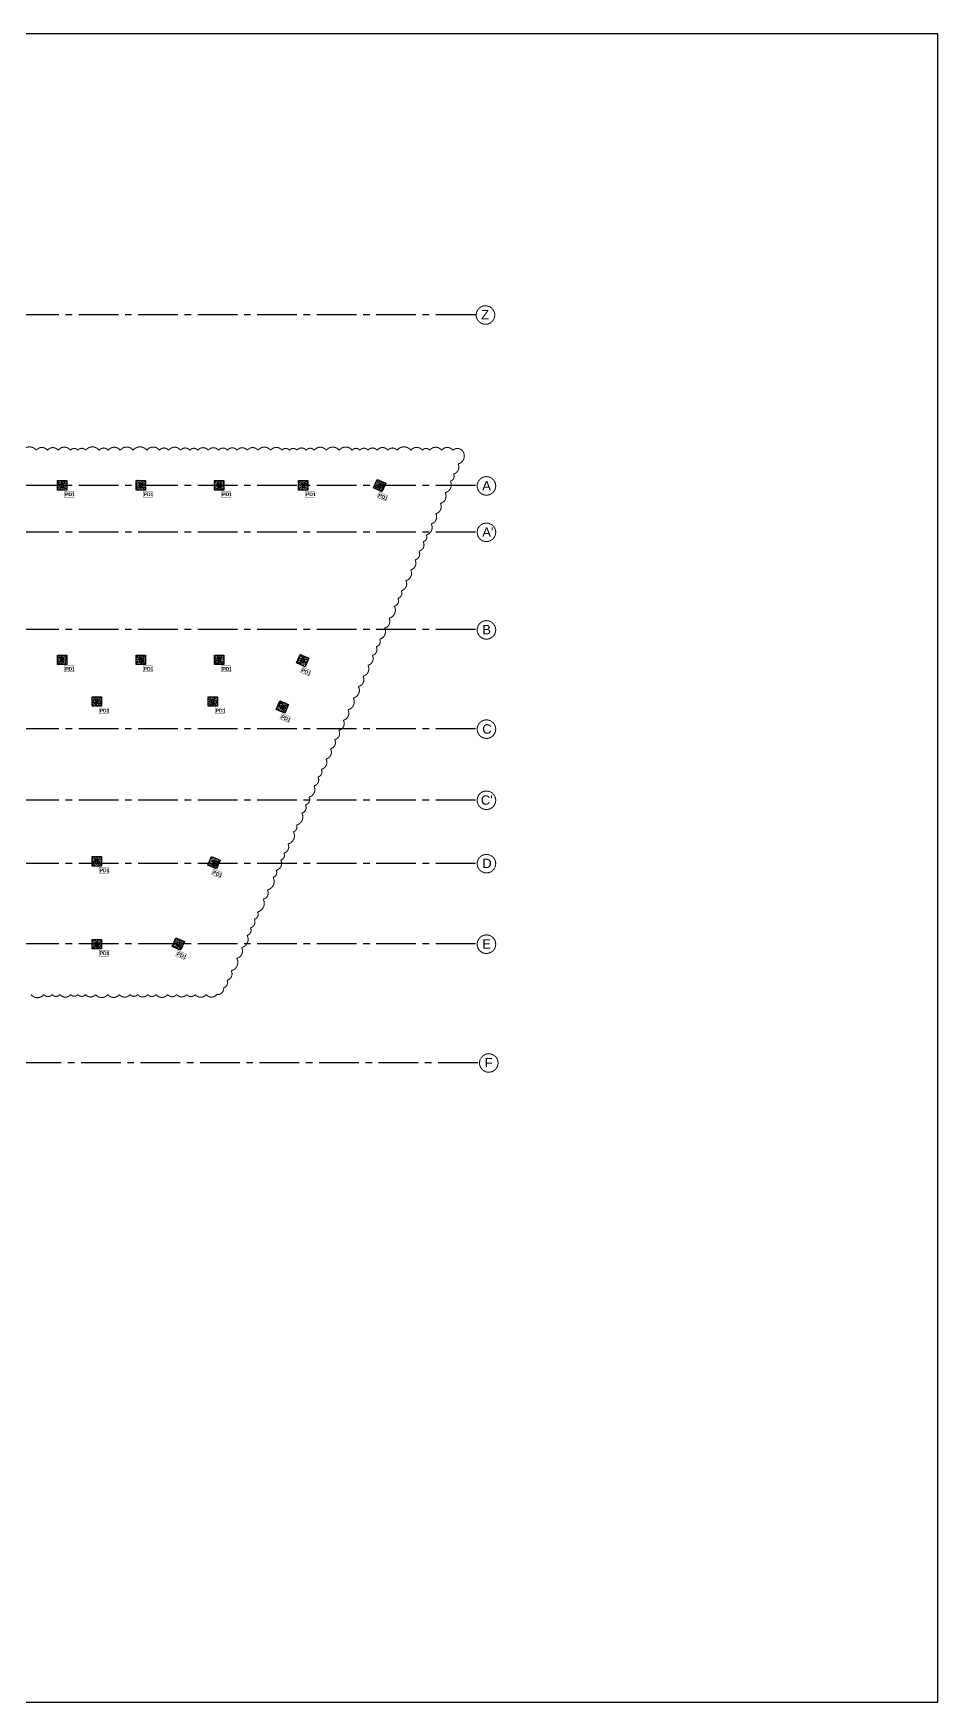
# Model space of a CAD drawing. Header units: millimetres. Extents: x 149548 to 2112824, y -1657616 to -1354760.
# Drawn here: x 1865572 to 1908993, y -1657616 to -1577511 of the extents above; entities that cross this region are included whole.
import ezdxf

# ---------------------------------------------------------------- set-up
doc = ezdxf.new("R2010")
doc.units = ezdxf.units.MM
doc.header["$MEASUREMENT"] = 0
for name, pattern in [('ACAD_ISO02W100', [15, 12, -3]), ('CENTER2', [28.575, 19.05, -3.175, 3.175, -3.175]), ('HIDDEN', [0.375, 0.25, -0.125])]:
    doc.linetypes.add(name, pattern=pattern)
for name, color, linetype, lineweight in [('CENTER_LINE', 8, 'CENTER2', 25), ('DIMENSION_MOFA', 62, 'HIDDEN', 15), ('GRID', 252, 'ACAD_ISO02W100', 9), ('TXT', 255, 'Continuous', 5)]:
    doc.layers.add(name, color=color, linetype=linetype, lineweight=lineweight)
for name, color, linetype in [('F10', 72, 'Continuous'), ('Hatch', 8, 'Continuous'), ('STEEL STRUCTURE', 6, 'Continuous'), ('STR.COLUMN', 1, 'Continuous')]:
    doc.layers.add(name, color=color, linetype=linetype)
doc.styles.add('1-100', font='arial.ttf', dxfattribs={"height": 400})
doc.styles.add('G3-TEXT', font='ARIALNB.TTF', dxfattribs={"height": 3})

# ---------------------------------------------------------------- blocks, each defined once
blk = doc.blocks.new('PD1')
at = {"layer": 'Hatch'}
h = blk.add_hatch(dxfattribs=at)
h.set_pattern_fill('AR-CONC', color=256, scale=10, angle=180)
h.set_pattern_definition([(230, (-133830.726, -48148.44), (-71.7260183, 6.2752135), [7.5, -82.5]), (175, (-133830.726, -48148.44), (13.8751334, -75.2192134), [6, -66]), (280.4514445, (-133836.7, -48147.92), (-57.8508847, -68.9439991), [6.3740192, -70.1142112]), (226.1842, (-133830.73, -48168.44), (-106.724133, 16.551928), [11.25, -123.75]), (276.6356355, (-133839.62, -48167.06), (-93.4661946, -97.41186), [9.561034, -105.171376]), (171.184164, (-133830.73, -48168.44), (-93.4661945, -97.41186), [9, -99]), (201, (-133840.726, -48163.44), (-59.6907052, 40.261889), [7.5, -82.5]), (146, (-133840.726, -48163.44), (-24.3315332, -72.5150045), [6, -66]), (251.4514447, (-133845.7, -48160.085), (-84.0222377, -32.2531153), [6.374019, -70.1142112]), (217.5, (-133830.726, -48148.44), (-1.21598553, -33.28938538), [0, -65.2, 0, -67, 0, -66.25]), (187.5, (-133830.726, -48148.44), (-26.30695374, -39.4411712), [0, -38.2, 0, -63.7, 0, -25.25]), (147.5, (-133808.426, -48148.44), (-53.38224362, 2.25548717), [0, -25, 0, -78, 0, -103.5]), (137.5, (-133798.426, -48148.44), (-58.3186169, -10.0104982), [0, -32.5, 0, -51.8, 0, -73.5])])
h.paths.add_polyline_path([(1855321, -1647122), (1855321, -1647572), (1855771, -1647572), (1855771, -1647122)])
at = {"layer": 'STR.COLUMN', "color": 3}
blk.add_lwpolyline([(1855321, -1647122), (1855771, -1647122), (1855771, -1647572), (1855321, -1647572)], close=True, dxfattribs=at)
blk = doc.blocks.new('SSS')
at = {"layer": 'STEEL STRUCTURE'}
h = blk.add_hatch(color=2, dxfattribs=at)
h.dxf.hatch_style = 1
h.paths.add_polyline_path([(1251002, -1035979), (1250902, -1035979), (1250902, -1036179), (1251002, -1036179)])
h.paths.add_polyline_path([(1250986, -1035995), (1250986, -1036163), (1250918, -1036163), (1250918, -1035995)], flags=16)
h = blk.add_hatch(color=2, dxfattribs=at)
h.dxf.hatch_style = 1
h.paths.add_polyline_path([(1255409, -1035979), (1255309, -1035979), (1255309, -1036179), (1255409, -1036179)])
h.paths.add_polyline_path([(1255393, -1035995), (1255393, -1036163), (1255325, -1036163), (1255325, -1035995)], flags=16)
h = blk.add_hatch(color=2, dxfattribs=at)
h.dxf.hatch_style = 1
h.paths.add_polyline_path([(1259179, -1035979), (1259079, -1035979), (1259079, -1036179), (1259179, -1036179)])
h.paths.add_polyline_path([(1259163, -1035995), (1259163, -1036163), (1259095, -1036163), (1259095, -1035995)], flags=16)
h = blk.add_hatch(color=2, dxfattribs=at)
h.dxf.hatch_style = 1
h.paths.add_polyline_path([(1262949, -1035979), (1262849, -1035979), (1262849, -1036179), (1262949, -1036179)])
h.paths.add_polyline_path([(1262933, -1035995), (1262933, -1036163), (1262865, -1036163), (1262865, -1035995)], flags=16)
h = blk.add_hatch(color=2, dxfattribs=at)
h.dxf.hatch_style = 1
h.paths.add_polyline_path([(1266977, -1035979), (1266877, -1035979), (1266877, -1036179), (1266977, -1036179)])
h.paths.add_polyline_path([(1266961, -1035995), (1266961, -1036163), (1266893, -1036163), (1266893, -1035995)], flags=16)
h = blk.add_hatch(color=2, dxfattribs=at)
h.dxf.hatch_style = 1
h.paths.add_polyline_path([(1270685, -1036019), (1270593, -1035979), (1270513, -1036162), (1270604, -1036202)])
h.paths.add_polyline_path([(1270664, -1036027), (1270596, -1036181), (1270534, -1036154), (1270601, -1036000)], flags=16)
h = blk.add_hatch(color=2, dxfattribs=at)
h.dxf.hatch_style = 1
h.paths.add_polyline_path([(1251002, -1044359), (1250902, -1044359), (1250902, -1044559), (1251002, -1044559)])
h.paths.add_polyline_path([(1250986, -1044375), (1250986, -1044543), (1250918, -1044543), (1250918, -1044375)], flags=16)
h = blk.add_hatch(color=2, dxfattribs=at)
h.dxf.hatch_style = 1
h.paths.add_polyline_path([(1255409, -1044359), (1255309, -1044359), (1255309, -1044559), (1255409, -1044559)])
h.paths.add_polyline_path([(1255393, -1044375), (1255393, -1044543), (1255325, -1044543), (1255325, -1044375)], flags=16)
h = blk.add_hatch(color=2, dxfattribs=at)
h.dxf.hatch_style = 1
h.paths.add_polyline_path([(1259179, -1044359), (1259079, -1044359), (1259079, -1044559), (1259179, -1044559)])
h.paths.add_polyline_path([(1259163, -1044375), (1259163, -1044543), (1259095, -1044543), (1259095, -1044375)], flags=16)
h = blk.add_hatch(color=2, dxfattribs=at)
h.dxf.hatch_style = 1
h.paths.add_polyline_path([(1262949, -1044359), (1262849, -1044359), (1262849, -1044559), (1262949, -1044559)])
h.paths.add_polyline_path([(1262933, -1044375), (1262933, -1044543), (1262865, -1044543), (1262865, -1044375)], flags=16)
h = blk.add_hatch(color=2, dxfattribs=at)
h.dxf.hatch_style = 1
h.paths.add_polyline_path([(1266995, -1044416), (1266903, -1044376), (1266823, -1044559), (1266914, -1044599)])
h.paths.add_polyline_path([(1266974, -1044424), (1266906, -1044578), (1266844, -1044551), (1266912, -1044397)], flags=16)
h = blk.add_hatch(color=2, dxfattribs=at)
h.dxf.hatch_style = 1
h.paths.add_polyline_path([(1247809, -1046359), (1247709, -1046359), (1247709, -1046559), (1247809, -1046559)])
h.paths.add_polyline_path([(1247793, -1046375), (1247793, -1046543), (1247725, -1046543), (1247725, -1046375)], flags=16)
h = blk.add_hatch(color=2, dxfattribs=at)
h.dxf.hatch_style = 1
h.paths.add_polyline_path([(1252302, -1046359), (1252202, -1046359), (1252202, -1046559), (1252302, -1046559)])
h.paths.add_polyline_path([(1252286, -1046375), (1252286, -1046543), (1252218, -1046543), (1252218, -1046375)], flags=16)
h = blk.add_hatch(color=2, dxfattribs=at)
h.dxf.hatch_style = 1
h.paths.add_polyline_path([(1257069, -1046359), (1256969, -1046359), (1256969, -1046559), (1257069, -1046559)])
h.paths.add_polyline_path([(1257053, -1046375), (1257053, -1046543), (1256985, -1046543), (1256985, -1046375)], flags=16)
h = blk.add_hatch(color=2, dxfattribs=at)
h.dxf.hatch_style = 1
h.paths.add_polyline_path([(1262642, -1046359), (1262542, -1046359), (1262542, -1046559), (1262642, -1046559)])
h.paths.add_polyline_path([(1262626, -1046375), (1262626, -1046543), (1262558, -1046543), (1262558, -1046375)], flags=16)
h = blk.add_hatch(color=2, dxfattribs=at)
h.dxf.hatch_style = 1
h.paths.add_polyline_path([(1266015, -1046646), (1265924, -1046606), (1265843, -1046789), (1265935, -1046829)])
h.paths.add_polyline_path([(1265994, -1046654), (1265927, -1046808), (1265864, -1046781), (1265932, -1046627)], flags=16)
h = blk.add_hatch(color=2, dxfattribs=at)
h.dxf.hatch_style = 1
h.paths.add_polyline_path([(1247809, -1054024), (1247709, -1054024), (1247709, -1054224), (1247809, -1054224)])
h.paths.add_polyline_path([(1247793, -1054040), (1247793, -1054208), (1247725, -1054208), (1247725, -1054040)], flags=16)
h = blk.add_hatch(color=2, dxfattribs=at)
h.dxf.hatch_style = 1
h.paths.add_polyline_path([(1252302, -1054024), (1252202, -1054024), (1252202, -1054224), (1252302, -1054224)])
h.paths.add_polyline_path([(1252286, -1054040), (1252286, -1054208), (1252218, -1054208), (1252218, -1054040)], flags=16)
h = blk.add_hatch(color=2, dxfattribs=at)
h.dxf.hatch_style = 1
h.paths.add_polyline_path([(1257069, -1054024), (1256969, -1054024), (1256969, -1054224), (1257069, -1054224)])
h.paths.add_polyline_path([(1257053, -1054040), (1257053, -1054208), (1256985, -1054208), (1256985, -1054040)], flags=16)
h = blk.add_hatch(color=2, dxfattribs=at)
h.dxf.hatch_style = 1
h.paths.add_polyline_path([(1262733, -1054114), (1262642, -1054074), (1262561, -1054257), (1262653, -1054297)])
h.paths.add_polyline_path([(1262712, -1054122), (1262645, -1054276), (1262583, -1054249), (1262650, -1054095)], flags=16)
h = blk.add_hatch(color=2, dxfattribs=at)
h.dxf.hatch_style = 1
h.paths.add_polyline_path([(1247809, -1058004), (1247709, -1058004), (1247709, -1058204), (1247809, -1058204)])
h.paths.add_polyline_path([(1247793, -1058020), (1247793, -1058188), (1247725, -1058188), (1247725, -1058020)], flags=16)
h = blk.add_hatch(color=2, dxfattribs=at)
h.dxf.hatch_style = 1
h.paths.add_polyline_path([(1252302, -1058004), (1252202, -1058004), (1252202, -1058204), (1252302, -1058204)])
h.paths.add_polyline_path([(1252286, -1058020), (1252286, -1058188), (1252218, -1058188), (1252218, -1058020)], flags=16)
h = blk.add_hatch(color=2, dxfattribs=at)
h.dxf.hatch_style = 1
h.paths.add_polyline_path([(1257069, -1058004), (1256969, -1058004), (1256969, -1058204), (1257069, -1058204)])
h.paths.add_polyline_path([(1257053, -1058020), (1257053, -1058188), (1256985, -1058188), (1256985, -1058020)], flags=16)
h = blk.add_hatch(color=2, dxfattribs=at)
h.dxf.hatch_style = 1
h.paths.add_polyline_path([(1261017, -1058021), (1260925, -1057981), (1260845, -1058164), (1260936, -1058204)])
h.paths.add_polyline_path([(1260996, -1058029), (1260928, -1058183), (1260866, -1058155), (1260934, -1058002)], flags=16)
at = {"layer": 'STEEL STRUCTURE', "color": 2}
for points in [[(1251002, -1035979), (1251002, -1036179), (1250902, -1036179), (1250902, -1035979), (1251002, -1035979)], [(1255409, -1035979), (1255409, -1036179), (1255309, -1036179), (1255309, -1035979), (1255409, -1035979)], [(1259179, -1035979), (1259179, -1036179), (1259079, -1036179), (1259079, -1035979), (1259179, -1035979)], [(1262949, -1035979), (1262949, -1036179), (1262849, -1036179), (1262849, -1035979), (1262949, -1035979)], [(1266977, -1035979), (1266977, -1036179), (1266877, -1036179), (1266877, -1035979), (1266977, -1035979)], [(1270685, -1036019), (1270604, -1036202), (1270513, -1036162), (1270593, -1035979), (1270685, -1036019)], [(1251002, -1044359), (1251002, -1044559), (1250902, -1044559), (1250902, -1044359), (1251002, -1044359)], [(1255409, -1044359), (1255409, -1044559), (1255309, -1044559), (1255309, -1044359), (1255409, -1044359)], [(1259179, -1044359), (1259179, -1044559), (1259079, -1044559), (1259079, -1044359), (1259179, -1044359)], [(1262949, -1044359), (1262949, -1044559), (1262849, -1044559), (1262849, -1044359), (1262949, -1044359)], [(1266995, -1044416), (1266914, -1044599), (1266823, -1044559), (1266903, -1044376), (1266995, -1044416)], [(1247809, -1046359), (1247809, -1046559), (1247709, -1046559), (1247709, -1046359), (1247809, -1046359)], [(1252302, -1046359), (1252302, -1046559), (1252202, -1046559), (1252202, -1046359), (1252302, -1046359)], [(1257069, -1046359), (1257069, -1046559), (1256969, -1046559), (1256969, -1046359), (1257069, -1046359)], [(1262642, -1046359), (1262642, -1046559), (1262542, -1046559), (1262542, -1046359), (1262642, -1046359)], [(1266015, -1046646), (1265935, -1046829), (1265843, -1046789), (1265924, -1046606), (1266015, -1046646)], [(1247809, -1054024), (1247809, -1054224), (1247709, -1054224), (1247709, -1054024), (1247809, -1054024)], [(1252302, -1054024), (1252302, -1054224), (1252202, -1054224), (1252202, -1054024), (1252302, -1054024)], [(1257069, -1054024), (1257069, -1054224), (1256969, -1054224), (1256969, -1054024), (1257069, -1054024)], [(1262733, -1054114), (1262653, -1054297), (1262561, -1054257), (1262642, -1054074), (1262733, -1054114)], [(1247809, -1058004), (1247809, -1058204), (1247709, -1058204), (1247709, -1058004), (1247809, -1058004)], [(1252302, -1058004), (1252302, -1058204), (1252202, -1058204), (1252202, -1058004), (1252302, -1058004)], [(1257069, -1058004), (1257069, -1058204), (1256969, -1058204), (1256969, -1058004), (1257069, -1058004)], [(1261017, -1058021), (1260936, -1058204), (1260845, -1058164), (1260925, -1057981), (1261017, -1058021)]]:
    blk.add_lwpolyline(points, dxfattribs=at)
for points in [[(1250986, -1035995), (1250986, -1036163), (1250918, -1036163), (1250918, -1035995)], [(1255393, -1035995), (1255393, -1036163), (1255325, -1036163), (1255325, -1035995)], [(1259163, -1035995), (1259163, -1036163), (1259095, -1036163), (1259095, -1035995)], [(1262933, -1035995), (1262933, -1036163), (1262865, -1036163), (1262865, -1035995)], [(1266961, -1035995), (1266961, -1036163), (1266893, -1036163), (1266893, -1035995)], [(1270664, -1036027), (1270596, -1036181), (1270534, -1036154), (1270601, -1036000)], [(1250986, -1044375), (1250986, -1044543), (1250918, -1044543), (1250918, -1044375)], [(1255393, -1044375), (1255393, -1044543), (1255325, -1044543), (1255325, -1044375)], [(1259163, -1044375), (1259163, -1044543), (1259095, -1044543), (1259095, -1044375)], [(1262933, -1044375), (1262933, -1044543), (1262865, -1044543), (1262865, -1044375)], [(1266974, -1044424), (1266906, -1044578), (1266844, -1044551), (1266912, -1044397)], [(1247793, -1046375), (1247793, -1046543), (1247725, -1046543), (1247725, -1046375)], [(1252286, -1046375), (1252286, -1046543), (1252218, -1046543), (1252218, -1046375)], [(1257053, -1046375), (1257053, -1046543), (1256985, -1046543), (1256985, -1046375)], [(1262626, -1046375), (1262626, -1046543), (1262558, -1046543), (1262558, -1046375)], [(1265994, -1046654), (1265927, -1046808), (1265864, -1046781), (1265932, -1046627)], [(1247793, -1054040), (1247793, -1054208), (1247725, -1054208), (1247725, -1054040)], [(1252286, -1054040), (1252286, -1054208), (1252218, -1054208), (1252218, -1054040)], [(1257053, -1054040), (1257053, -1054208), (1256985, -1054208), (1256985, -1054040)], [(1262712, -1054122), (1262645, -1054276), (1262583, -1054249), (1262650, -1054095)], [(1247793, -1058020), (1247793, -1058188), (1247725, -1058188), (1247725, -1058020)], [(1252286, -1058020), (1252286, -1058188), (1252218, -1058188), (1252218, -1058020)], [(1257053, -1058020), (1257053, -1058188), (1256985, -1058188), (1256985, -1058020)], [(1260996, -1058029), (1260928, -1058183), (1260866, -1058155), (1260934, -1058002)]]:
    blk.add_lwpolyline(points, close=True, dxfattribs=at)
blk = doc.blocks.new('FIRST FLOOR COLUMNS')
at = {"layer": 'CENTER_LINE', "ltscale": 100}
for p, q in [((115, -42281), (115, 17638)), ((1845, -42281), (1845, 17638)), ((5375, -42282), (5375, 17638)), ((8895, -42203), (8895, 17663)), ((11375, -42203), (11375, 17663)), ((14595, -42257), (14595, 17638)), ((17925, -41973), (17925, 17893)), ((20445, -42203), (20445, 17663)), ((24779, -15138), (24779, 17638)), ((29335, -28128), (29335, 17663)), ((38225, -28128), (38225, 17663)), ((47115, -28013), (47115, 17778)), ((56005, -28128), (56005, 17663)), ((58405, -5793), (58405, 17663)), ((60805, -28206), (60805, 17638)), ((12075, -41448), (12075, 16830)), ((90214, 8085), (-4699, 8085)), ((90214, -115), (-4699, -115)), ((90214, -2345), (53937, -2345)), ((90214, -7025), (-4699, -7025)), ((90214, -11790), (-4699, -11790)), ((90214, -15202), (-4737, -15202)), ((90214, -18245), (-4699, -18245)), ((25354, -20230), (-4699, -20230)), ((90214, -22110), (-4699, -22110)), ((90326, -27810), (-4586, -27810)), ((22571, -31710), (-4586, -31710)), ((22571, -35610), (-4586, -35610))]:
    blk.add_line(p, q, dxfattribs=at)
at = {"layer": 'CENTER_LINE', "ltscale": 50}
for points in [[(6182, -5480), (-3761, -5480), (-4337, -4858), (-4760, -4858)], [(5917, -7455), (-3761, -7455), (-4337, -8077), (-4760, -8077)]]:
    blk.add_lwpolyline(points, dxfattribs=at)
at = {"layer": 'GRID', "ltscale": 0.3}
for p, q in [((12521, 17333), (12521, 17638)), ((12075, 16830), (12521, 17333)), ((12075, -41448), (12521, -41950)), ((12521, -41950), (12521, -42256))]:
    blk.add_line(p, q, dxfattribs=at)
for centre in [(115, 18107), (1845, 18107), (5375, 18107), (8895, 18107), (11375, 18107), (12521, 18117), (14595, 18107), (17925, 18107), (20445, 18107), (24779, 18107), (29335, 18107), (38225, 18107), (47115, 18222), (56005, 18107), (58405, 18107), (60805, 18107), (-5180, 8072), (90695, 8072), (-5180, -128), (90741, -128), (90741, -2358), (-5241, -4849), (-5180, -7038), (90741, -7038), (-5241, -8086), (-5180, -11802), (90741, -11802), (-5180, -15214), (90741, -15214), (-5180, -18258), (90741, -18258), (-5180, -20242), (-5180, -22122), (90741, -22122), (-5068, -27822), (90854, -27822), (29335, -28650), (38225, -28650), (47115, -28535), (56005, -28650), (60805, -28650), (-5068, -31722), (23099, -31722), (-5068, -35598), (23099, -35598), (115, -42724), (1845, -42724), (5340, -42724), (8895, -42724), (11375, -42724), (12521, -42735), (14595, -42724), (17925, -42724), (20445, -42724)]:
    blk.add_circle(centre, 444, dxfattribs=at)
at = {"layer": 'GRID', "ltscale": 0.3, "style": '1-100', "oblique": 0}
for s, rotation, p in [('12', 359.94468, (46763, 18008)), ('1', 359.94468, (-88, 17893)), ('2', 359.94468, (1642, 17893)), ('3', 359.94468, (5172, 17893)), ('4', 359.94468, (8692, 17893)), ('5', 359.94468, (11172, 17893)), ('6', 359.94468, (12317, 17903)), ('7', 359.94468, (14392, 17893)), ('8', 359.94468, (17722, 17893)), ('9', 359.94468, (20242, 17893)), ("9'", 359.94468, (24593, 17893)), ('10', 359.94468, (28983, 17893)), ('11', 359.94468, (37873, 17893)), ('13', 359.94468, (55653, 17893)), ("13'", 359.94468, (57954, 17893)), ('14', 359.94468, (60453, 17893)), ('Z', 359.94468, (-5384, 7858)), ('Z', 0.05532, (90479, 7858)), ('A', 359.94468, (-5384, -342)), ('A', 359.94468, (90538, -342)), ("A'", 359.94468, (90538, -2572)), ("B'", 0.05532, (-5502, -5084)), ('B', 359.94468, (-5384, -7252)), ('B', 359.94468, (90538, -7252)), ("C'", 359.94468, (-5503, -8301)), ('C', 359.94468, (-5384, -12017)), ('C', 359.94468, (90538, -12017)), ("C'", 359.94468, (-5440, -15428)), ("C'", 359.94468, (90474, -15428)), ('D', 359.94468, (-5384, -18472)), ('D', 359.94468, (90538, -18472)), ("D'", 359.94468, (-5445, -20457)), ('E', 359.94468, (-5384, -22337)), ('E', 359.94468, (90538, -22337)), ('F', 359.94468, (-5271, -28037)), ('F', 359.94468, (90651, -28037)), ('10', 0.05532, (28983, -28880)), ('11', 0.05532, (37873, -28887)), ('12', 0.05532, (46763, -28772)), ('13', 0.05532, (55653, -28879)), ('14', 0.05532, (60453, -28887)), ('G', 359.94468, (-5271, -31937)), ('G', 359.94468, (22896, -31937)), ('H', 0.05532, (-5271, -35833)), ('H', 0.05532, (22896, -35833)), ('1', 359.94468, (-88, -42939)), ('2', 359.94468, (1642, -42939)), ('3', 359.94468, (5137, -42939)), ('4', 359.94468, (8692, -42938)), ('5', 0.05532, (11172, -42946)), ('6', 0.05532, (12318, -42965)), ('7', 0.05532, (14392, -42954)), ('8', 0.05532, (17722, -42954)), ('9', 0.05532, (20242, -42954))]:
    blk.add_text(s, height=450, rotation=rotation, dxfattribs=at).set_placement(p)

msp = doc.modelspace()

# ---------------------------------------------------------------- linework, layer by layer
at = {"lineweight": -3}
msp.add_lwpolyline([(1908993, -1657616.5), (1787219.6, -1657616.5), (1787219.6, -1577510.7), (1908993, -1577510.7)], close=True, dxfattribs=at)
at = {"color": 101, "const_width": 14.8}
for points in [[(1867073.1, -1599762.3), (1867073.1, -1599488.7), (1867512.4, -1599488.7), (1867512.4, -1599762.3)], [(1870843.1, -1599762.3), (1870843.1, -1599488.7), (1871282.4, -1599488.7), (1871282.4, -1599762.3)], [(1874613.2, -1599762.3), (1874613.2, -1599488.7), (1875052.5, -1599488.7), (1875052.5, -1599762.3)], [(1878641, -1599762.3), (1878641, -1599488.7), (1879080.3, -1599488.7), (1879080.3, -1599762.3)], [(1882076.4, -1599773.2), (1882186.5, -1599522.7), (1882588.6, -1599699.5), (1882478.6, -1599950)], [(1867073.1, -1608142.3), (1867073.1, -1607868.7), (1867512.4, -1607868.7), (1867512.4, -1608142.3)], [(1870843.1, -1608142.3), (1870843.1, -1607868.7), (1871282.4, -1607868.7), (1871282.4, -1608142.3)], [(1874613.2, -1608142.3), (1874613.2, -1607868.7), (1875052.5, -1607868.7), (1875052.5, -1608142.3)], [(1878386.7, -1608170.1), (1878496.8, -1607919.6), (1878899, -1608096.3), (1878788.9, -1608346.9)], [(1868733.8, -1610142.3), (1868733.8, -1609868.7), (1869173.1, -1609868.7), (1869173.1, -1610142.3)], [(1874306.4, -1610142.3), (1874306.4, -1609868.7), (1874745.7, -1609868.7), (1874745.7, -1610142.3)], [(1877407.1, -1610400.2), (1877517.2, -1610149.7), (1877919.4, -1610326.4), (1877809.3, -1610577)], [(1868733.8, -1617807.3), (1868733.8, -1617533.7), (1869173.1, -1617533.7), (1869173.1, -1617807.3)], [(1874125.3, -1617868.2), (1874235.4, -1617617.7), (1874637.5, -1617794.4), (1874527.5, -1618044.9)], [(1868733.8, -1621787.3), (1868733.8, -1621513.7), (1869173.1, -1621513.7), (1869173.1, -1621787.3)], [(1872408.7, -1621774.9), (1872518.7, -1621524.4), (1872920.9, -1621701.1), (1872810.8, -1621951.6)]]:
    msp.add_lwpolyline(points, close=True, dxfattribs=at)
at = {"layer": 'F10', "color": 7, "const_width": 50}
msp.add_lwpolyline([(1865455.9, -1623633.5, 0.5), (1866073.5, -1623633.5, 0.5), (1866477, -1623633.5, 0.5), (1866848.9, -1623633.5, 0.5), (1867366.6, -1623633.5, 0.5), (1867704.7, -1623633.5, 0.5), (1868075.9, -1623633.5, 0.5), (1868560.8, -1623633.5, 0.5), (1869144.8, -1623633.5, 0.5), (1869706.9, -1623633.5, 0.5), (1870221.4, -1623633.5, 0.5), (1870579.3, -1623633.5, 0.5), (1871058.2, -1623633.5, 0.5), (1871458.9, -1623633.5, 0.5), (1872024.3, -1623633.5, 0.5), (1872454.4, -1623633.5, 0.5), (1872933.3, -1623633.5, 0.5), (1873344.1, -1623633.5, 0.5), (1873870.1, -1623633.5, 0.5), (1874380.9, -1623633.5, 0.5), (1874710, -1623303.4, 0.5), (1874868, -1622950.5, 0.5), (1875072.9, -1622492.9, 0.5), (1875340.4, -1621895.7, 0.5), (1875571.4, -1621379.8, 0.5), (1875833.6, -1620794.2, 0.5), (1875995.7, -1620432.2, 0.5), (1876177.7, -1620025.7, 0.5), (1876338.2, -1619667.3, 0.5), (1876610, -1619060.3, 0.5), (1876808.5, -1618616.9, 0.5), (1877080.7, -1618009, 0.5), (1877230.2, -1617675.1, 0.5), (1877451.6, -1617180.7, 0.5), (1877600.7, -1616847.8, 0.5), (1877796.5, -1616410.4, 0.5), (1878059.6, -1615822.8, 0.5), (1878202.5, -1615503.8, 0.5), (1878460.6, -1614927.4, 0.5), (1878636.3, -1614534.9, 0.5), (1878803.5, -1614161.6, 0.5), (1879044.5, -1613623.4, 0.5), (1879236.6, -1613194.2, 0.5), (1879400.4, -1612828.5, 0.5), (1879622.2, -1612333.2, 0.5), (1879840.7, -1611845.2, 0.5), (1880038.4, -1611403.6, 0.5), (1880238.2, -1610957.5, 0.5), (1880455.9, -1610471.4, 0.5), (1880678.5, -1609974, 0.5), (1880931.2, -1609409.8, 0.5), (1881180.3, -1608853.4, 0.5), (1881401.7, -1608359.1, 0.5), (1881636.1, -1607835.5, 0.5), (1881849.4, -1607359.2, 0.5), (1882036.7, -1606940.9, 0.5), (1882198.1, -1606580.6, 0.5), (1882434.8, -1606051.8, 0.5), (1882646.6, -1605578.7, 0.5), (1882906.2, -1604999.2, 0.5), (1883075.5, -1604621, 0.5), (1883237.4, -1604259.3, 0.5), (1883456, -1603771.1, 0.5), (1883687.4, -1603254.4, 0.5), (1883903.3, -1602772.3, 0.5), (1884087.4, -1602361.2, 0.5), (1884290.9, -1601906.6, 0.5), (1884438.1, -1601577.9, 0.5), (1884675.3, -1601048.3, 0.5), (1884894.9, -1600557.9, 0.5), (1885115.6, -1600064.9, 0.5), (1885346, -1599550.4, 0.5), (1885591.8, -1599001.4, 0.5), (1885748.3, -1598651.8, 0.5), (1885963, -1598172.4, 0.5), (1886217.5, -1597604.2, 0.5), (1885715.1, -1597516.8, 0.5), (1885176.8, -1597516.8, 0.5), (1884600.9, -1597516.8, 0.5), (1884253.2, -1597516.8, 0.5), (1883697.3, -1597516.8, 0.5), (1883038.4, -1597516.8, 0.5), (1882600.1, -1597516.8, 0.5), (1882077, -1597516.8, 0.5), (1881641.8, -1597516.8, 0.5), (1881250.5, -1597516.8, 0.5), (1880880.9, -1597516.8, 0.5), (1880257.9, -1597516.8, 0.5), (1879640.8, -1597516.8, 0.5), (1879059.4, -1597516.8, 0.5), (1878674.4, -1597516.8, 0.5), (1878232.1, -1597516.8, 0.5), (1877872.4, -1597516.8, 0.5), (1877513.5, -1597516.8, 0.5), (1876966.5, -1597516.8, 0.5), (1876359.8, -1597516.8, 0.5), (1875844.8, -1597516.8, 0.5), (1875362, -1597516.8, 0.5), (1874892.4, -1597516.8, 0.5), (1874459.5, -1597516.8, 0.5), (1873971, -1597516.8, 0.5), (1873470.6, -1597516.8, 0.5), (1873086.3, -1597516.8, 0.5), (1872645.3, -1597516.8, 0.5), (1872066, -1597516.8, 0.5), (1871628, -1597516.8, 0.5), (1871019.1, -1597516.8, 0.5), (1870366.1, -1597516.8, 0.5), (1869741.7, -1597516.8, 0.5), (1869166.6, -1597516.8, 0.5), (1868733.3, -1597516.8, 0.5), (1868085.3, -1597516.8, 0.5), (1867709.6, -1597516.8, 0.5), (1867354.3, -1597516.8, 0.5), (1866759.3, -1597516.8, 0.5), (1866251.1, -1597516.8, 0.5), (1865714.6, -1597516.8, 0.5), (1865062.5, -1597516.8, 0.5)], format="xyb", dxfattribs=at)

# ---------------------------------------------------------------- block references
at = {"layer": 'DIMENSION_MOFA', "color": 40, "true_color": 0xf8d731}
msp.add_blockref('SSS', (611597.9, -563119.7), dxfattribs=at)
at = {"layer": 'GRID'}
msp.add_blockref('FIRST FLOOR COLUMNS', (1796587.2, -1599098.5), dxfattribs=at)
at = {"layer": 'STR.COLUMN'}
for p in [(11410.5, 48148.4), (15180.6, 48148.4), (18950.6, 48148.4), (22978.5, 48148.4), (11410.5, 39768.5), (15180.6, 39768.5), (18950.6, 39768.5), (13071.2, 37768.5), (18643.8, 37768.5), (13071.2, 30103.5), (13071.2, 26123.5)]:
    msp.add_blockref('PD1', p, dxfattribs=at)
at = {"layer": 'STR.COLUMN', "rotation": 336.2788861126752}
for p in [(846120.6, 655418.4), (842431, 647021.5), (841451.4, 644791.4), (838169.5, 637323.4), (836452.9, 633416.7)]:
    msp.add_blockref('PD1', p, dxfattribs=at)

# ---------------------------------------------------------------- texts
at = {"layer": 'TXT', "style": 'G3-TEXT'}
for p in [(1867098, -1599718.9), (1870868.1, -1599718.9), (1874638.1, -1599718.9), (1878665.9, -1599718.9), (1867098, -1608098.9), (1870868.1, -1608098.9), (1874638.1, -1608098.9), (1868758.7, -1610098.9), (1874331.3, -1610098.9), (1868758.7, -1617763.9), (1868758.7, -1621743.9)]:
    msp.add_text('PD1', height=175, dxfattribs=at).set_placement(p)
for p in [(1882116.6, -1599743.5), (1878427, -1608140.4), (1877447.4, -1610370.5), (1874165.6, -1617838.5), (1872448.9, -1621745.2)]:
    msp.add_text('PD1', height=175, rotation=336.278886, dxfattribs=at).set_placement(p)

doc.saveas('drawing.dxf')
